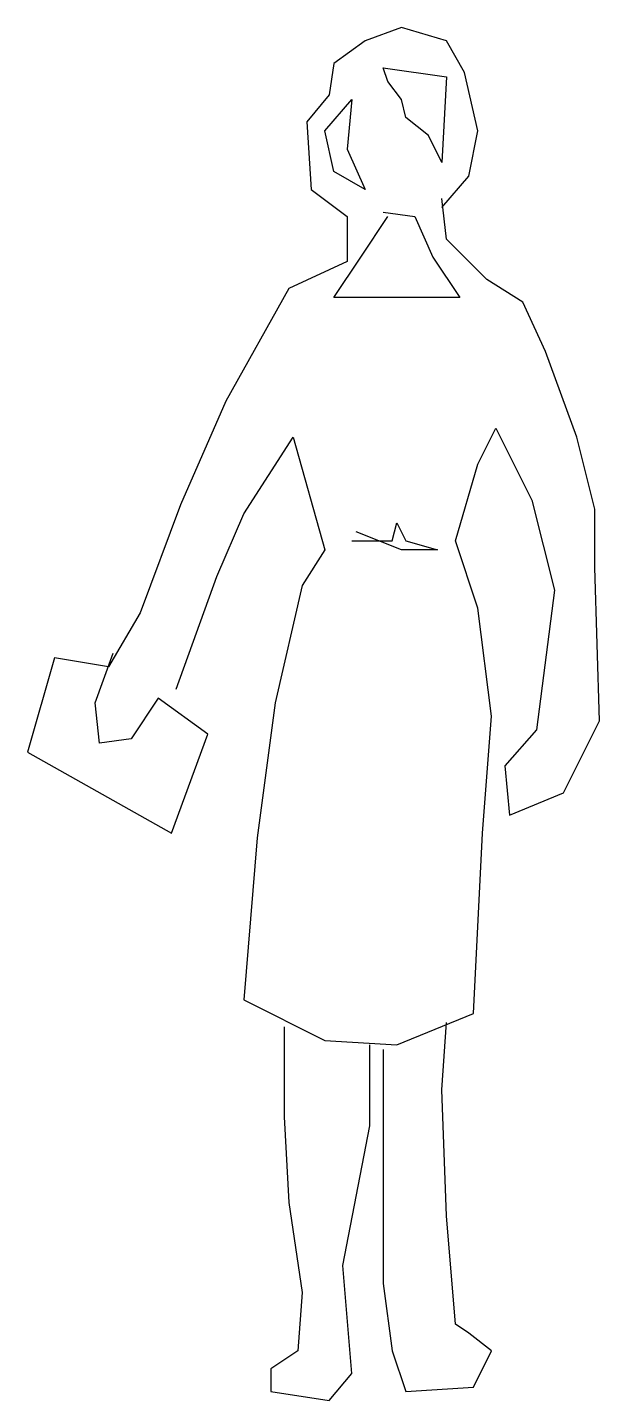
# Model space of a CAD drawing. Header units: millimetres. Extents: x -1583.95 to -1583.28, y 1832.63 to 1834.23.
import ezdxf

# ---------------------------------------------------------------- set-up
doc = ezdxf.new("R2010")
doc.units = ezdxf.units.MM
doc.header["$LTSCALE"] = 10
doc.layers.add('Humanos', color=2, linetype='Continuous')

msp = doc.modelspace()

# ---------------------------------------------------------------- linework, layer by layer
at = {"layer": 'Humanos'}
for p, q in [((-1583.5159, 1834.2278), (-1583.558, 1834.212)), ((-1583.4634, 1834.212), (-1583.5159, 1834.2278)), ((-1583.558, 1834.212), (-1583.5947, 1834.1858)), ((-1583.4424, 1834.1752), (-1583.4634, 1834.212)), ((-1583.5947, 1834.1858), (-1583.6, 1834.149)), ((-1583.5317, 1834.1647), (-1583.537, 1834.1805)), ((-1583.537, 1834.1805), (-1583.4634, 1834.17)), ((-1583.5159, 1834.1437), (-1583.5317, 1834.1647)), ((-1583.4634, 1834.17), (-1583.4687, 1834.0702)), ((-1583.4266, 1834.107), (-1583.4424, 1834.1752)), ((-1583.6, 1834.149), (-1583.6263, 1834.1175)), ((-1583.6053, 1834.107), (-1583.5737, 1834.1437)), ((-1583.5737, 1834.1437), (-1583.579, 1834.0859)), ((-1583.5107, 1834.1227), (-1583.5159, 1834.1437)), ((-1583.6263, 1834.1175), (-1583.621, 1834.0387)), ((-1583.4844, 1834.1017), (-1583.5107, 1834.1227)), ((-1583.5947, 1834.0597), (-1583.6053, 1834.107)), ((-1583.4687, 1834.0702), (-1583.4844, 1834.1017)), ((-1583.4371, 1834.0544), (-1583.4266, 1834.107)), ((-1583.579, 1834.0859), (-1583.558, 1834.0387)), ((-1583.558, 1834.0387), (-1583.5947, 1834.0597)), ((-1583.4687, 1834.0176), (-1583.4371, 1834.0544)), ((-1583.621, 1834.0387), (-1583.579, 1834.0071)), ((-1583.4634, 1833.9809), (-1583.4687, 1834.0282)), ((-1583.579, 1834.0071), (-1583.579, 1833.9546)), ((-1583.5632, 1833.9599), (-1583.5317, 1834.0071)), ((-1583.537, 1834.0124), (-1583.5002, 1834.0071)), ((-1583.5002, 1834.0071), (-1583.4792, 1833.9599)), ((-1583.4161, 1833.9336), (-1583.4634, 1833.9809)), ((-1583.579, 1833.9546), (-1583.6473, 1833.9231)), ((-1583.5947, 1833.9126), (-1583.5632, 1833.9599)), ((-1583.4792, 1833.9599), (-1583.4477, 1833.9126)), ((-1583.6473, 1833.9231), (-1583.7208, 1833.7917)), ((-1583.3741, 1833.9073), (-1583.4161, 1833.9336)), ((-1583.4477, 1833.9126), (-1583.5947, 1833.9126)), ((-1583.3478, 1833.8495), (-1583.3741, 1833.9073)), ((-1583.3111, 1833.7497), (-1583.3478, 1833.8495)), ((-1583.7208, 1833.7917), (-1583.7734, 1833.6709)), ((-1583.6998, 1833.6604), (-1583.642, 1833.7497)), ((-1583.642, 1833.7497), (-1583.6053, 1833.6184)), ((-1583.4266, 1833.7182), (-1583.4056, 1833.7602)), ((-1583.4056, 1833.7602), (-1583.3636, 1833.6762)), ((-1583.2901, 1833.6657), (-1583.3111, 1833.7497)), ((-1583.4529, 1833.6289), (-1583.4266, 1833.7182)), ((-1583.7734, 1833.6709), (-1583.8206, 1833.5448)), ((-1583.3636, 1833.6762), (-1583.3373, 1833.5711)), ((-1583.2901, 1833.5974), (-1583.2901, 1833.6657)), ((-1583.7313, 1833.5869), (-1583.6998, 1833.6604)), ((-1583.5265, 1833.6289), (-1583.5212, 1833.6499)), ((-1583.5212, 1833.6499), (-1583.5107, 1833.6289)), ((-1583.5159, 1833.6184), (-1583.5685, 1833.6394)), ((-1583.6053, 1833.6184), (-1583.6315, 1833.5764)), ((-1583.5737, 1833.6289), (-1583.5265, 1833.6289)), ((-1583.4739, 1833.6184), (-1583.5159, 1833.6184)), ((-1583.5107, 1833.6289), (-1583.4739, 1833.6184)), ((-1583.4266, 1833.5501), (-1583.4529, 1833.6289)), ((-1583.7786, 1833.4555), (-1583.7313, 1833.5869)), ((-1583.2848, 1833.4188), (-1583.2901, 1833.5974)), ((-1583.6315, 1833.5764), (-1583.663, 1833.4398)), ((-1583.3373, 1833.5711), (-1583.3583, 1833.4082)), ((-1583.8206, 1833.5448), (-1583.8574, 1833.4818)), ((-1583.4109, 1833.424), (-1583.4266, 1833.5501)), ((-1583.9205, 1833.4923), (-1583.952, 1833.382)), ((-1583.8574, 1833.4818), (-1583.9205, 1833.4923)), ((-1583.8732, 1833.4398), (-1583.8522, 1833.4976)), ((-1583.7996, 1833.445), (-1583.8312, 1833.3977)), ((-1583.7418, 1833.403), (-1583.7996, 1833.445)), ((-1583.8679, 1833.3925), (-1583.8732, 1833.4398)), ((-1583.663, 1833.4398), (-1583.6841, 1833.2822)), ((-1583.4214, 1833.2874), (-1583.4109, 1833.424)), ((-1583.3583, 1833.4082), (-1583.3951, 1833.3662)), ((-1583.3268, 1833.3347), (-1583.2848, 1833.4188)), ((-1583.8312, 1833.3977), (-1583.8679, 1833.3925)), ((-1583.7839, 1833.2874), (-1583.7418, 1833.403)), ((-1583.952, 1833.382), (-1583.7839, 1833.2874)), ((-1583.3951, 1833.3662), (-1583.3899, 1833.3084)), ((-1583.3899, 1833.3084), (-1583.3268, 1833.3347)), ((-1583.6841, 1833.2822), (-1583.6998, 1833.093)), ((-1583.4319, 1833.0773), (-1583.4214, 1833.2874)), ((-1583.6998, 1833.093), (-1583.6053, 1833.0458)), ((-1583.5212, 1833.0405), (-1583.4319, 1833.0773)), ((-1583.6525, 1833.0615), (-1583.6525, 1832.9565)), ((-1583.4687, 1832.988), (-1583.4634, 1833.0668)), ((-1583.6053, 1833.0458), (-1583.5212, 1833.0405)), ((-1583.5527, 1832.9459), (-1583.5527, 1833.0405)), ((-1583.537, 1833.0353), (-1583.537, 1832.9092)), ((-1583.4634, 1832.8409), (-1583.4687, 1832.988)), ((-1583.6525, 1832.9565), (-1583.6473, 1832.8566)), ((-1583.5842, 1832.7831), (-1583.5527, 1832.9459)), ((-1583.537, 1832.9092), (-1583.537, 1832.7621)), ((-1583.6473, 1832.8566), (-1583.6315, 1832.7516)), ((-1583.4529, 1832.7148), (-1583.4634, 1832.8409)), ((-1583.5737, 1832.657), (-1583.5842, 1832.7831)), ((-1583.6315, 1832.7516), (-1583.6368, 1832.6833)), ((-1583.537, 1832.7621), (-1583.5265, 1832.6833)), ((-1583.4371, 1832.7043), (-1583.4529, 1832.7148)), ((-1583.4109, 1832.6833), (-1583.4371, 1832.7043)), ((-1583.6368, 1832.6833), (-1583.6683, 1832.6623)), ((-1583.5265, 1832.6833), (-1583.5107, 1832.636)), ((-1583.4319, 1832.6412), (-1583.4109, 1832.6833)), ((-1583.6683, 1832.6623), (-1583.6683, 1832.636)), ((-1583.6, 1832.6255), (-1583.5737, 1832.657)), ((-1583.5107, 1832.636), (-1583.4319, 1832.6412)), ((-1583.6683, 1832.636), (-1583.6, 1832.6255))]:
    msp.add_line(p, q, dxfattribs=at)

doc.saveas('drawing.dxf')
